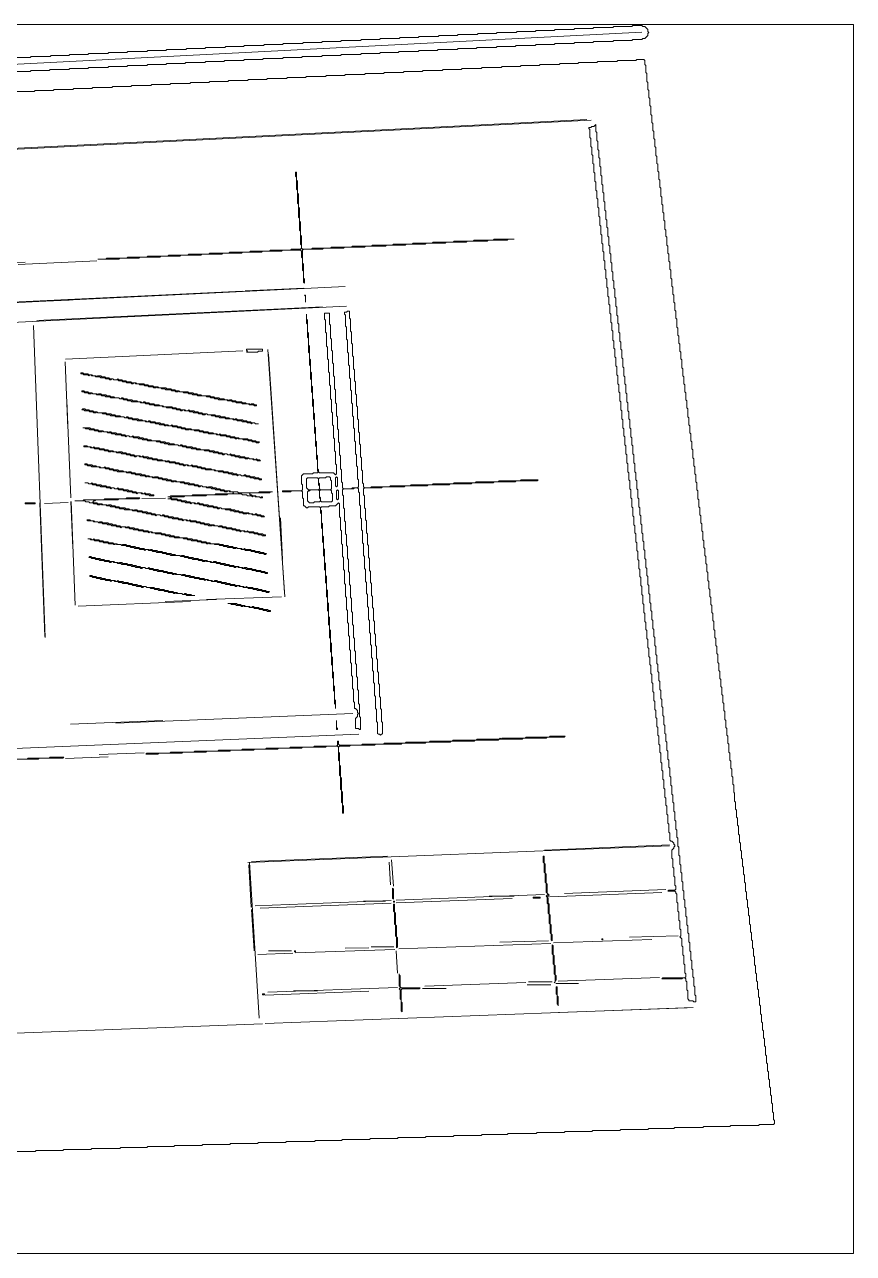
# Model space of a CAD drawing. Extents: x 9 to 1840, y 10 to 1241.
# Drawn here: x 1009 to 1840, y 10 to 1241 of the extents above; entities that cross this region are included whole.
import ezdxf

# ---------------------------------------------------------------- set-up
doc = ezdxf.new("R2010")
doc.units = 0
for name, color, linetype, lineweight in [('TRACE_CURVE', 6, 'Continuous', 0), ('TRACE_STRAIGHT', 5, 'Continuous', 0), ('TRACE_TEXT_SYMBOL', 6, 'Continuous', 0)]:
    doc.layers.add(name, color=color, linetype=linetype, lineweight=lineweight)

msp = doc.modelspace()

# ---------------------------------------------------------------- linework, layer by layer
at = {"layer": 'TRACE_CURVE', "color": 6}
for points in [[(9, 1241), (9, 10), (1840, 10), (1840, 1241)], [(1311, 787), (1312, 788), (1315, 788), (1316, 787), (1316, 785), (1317, 784), (1317, 776), (1316, 775), (1306, 775), (1305, 776), (1305, 781), (1304, 782), (1304, 786), (1305, 787)], [(1321, 787), (1322, 788), (1323, 787), (1323, 779), (1322, 778), (1321, 779)], [(1292, 786), (1293, 787), (1303, 787), (1304, 786), (1304, 780), (1305, 779), (1305, 776), (1304, 775), (1294, 775), (1292, 777)], [(1295, 774), (1296, 775), (1304, 775), (1305, 774), (1305, 767), (1306, 766), (1306, 764), (1305, 763), (1300, 763), (1299, 762), (1295, 762), (1293, 764), (1293, 773), (1294, 774)], [(1305, 774), (1306, 775), (1316, 775), (1317, 774), (1317, 772), (1318, 771), (1318, 764), (1317, 763), (1307, 763), (1306, 764), (1306, 767), (1305, 768)], [(1322, 774), (1323, 775), (1324, 774), (1324, 766), (1323, 765), (1322, 766)], [(1529, 408), (1529, 402), (1530, 401), (1530, 392), (1531, 391), (1531, 382), (1532, 381), (1532, 372), (1534, 370), (1532, 368), (1533, 367), (1533, 361), (1534, 360), (1534, 351), (1535, 350), (1535, 341), (1536, 340), (1536, 331), (1537, 330), (1537, 324), (1538, 323), (1538, 329), (1537, 330), (1537, 339), (1536, 340), (1536, 349), (1535, 350), (1535, 360), (1534, 361), (1534, 366), (1533, 367), (1535, 369), (1533, 371), (1533, 380), (1532, 381), (1532, 390), (1531, 391), (1531, 400), (1530, 401), (1530, 408)]]:
    msp.add_lwpolyline(points, close=True, dxfattribs=at)
for points in [[(997, 1208), (1015, 1208), (1016, 1209), (1035, 1209), (1036, 1210), (1054, 1210), (1055, 1211), (1073, 1211), (1074, 1212), (1093, 1212), (1094, 1213), (1112, 1213), (1113, 1214), (1132, 1214), (1133, 1215), (1151, 1215), (1152, 1216), (1171, 1216), (1172, 1217), (1190, 1217), (1191, 1218), (1210, 1218), (1211, 1219), (1229, 1219), (1230, 1220), (1249, 1220), (1250, 1221), (1268, 1221), (1269, 1222), (1288, 1222), (1289, 1223), (1307, 1223), (1308, 1224), (1326, 1224), (1327, 1225), (1346, 1225), (1347, 1226), (1365, 1226), (1366, 1227), (1385, 1227), (1386, 1228), (1404, 1228), (1405, 1229), (1424, 1229), (1425, 1230), (1443, 1230), (1444, 1231), (1463, 1231), (1464, 1232), (1482, 1232), (1483, 1233), (1502, 1233), (1503, 1234), (1521, 1234), (1522, 1235), (1540, 1235), (1541, 1236)], [(1618, 1239), (1619, 1240), (1628, 1240), (1629, 1239), (1631, 1239), (1634, 1236), (1634, 1234), (1635, 1233), (1634, 1232), (1634, 1230), (1631, 1227), (1629, 1227), (1628, 1226), (1619, 1226), (1618, 1225), (1600, 1225), (1599, 1224), (1580, 1224), (1579, 1223), (1561, 1223), (1560, 1222), (1541, 1222), (1540, 1221), (1522, 1221), (1521, 1220), (1502, 1220), (1501, 1219), (1483, 1219), (1482, 1218), (1463, 1218), (1462, 1217), (1444, 1217), (1443, 1216), (1424, 1216), (1423, 1215), (1405, 1215), (1404, 1214), (1385, 1214), (1384, 1213), (1366, 1213), (1365, 1212), (1347, 1212), (1346, 1211), (1327, 1211), (1326, 1210), (1308, 1210), (1307, 1209), (1288, 1209), (1287, 1208), (1269, 1208), (1268, 1207), (1249, 1207), (1248, 1206), (1230, 1206), (1229, 1205), (1210, 1205), (1209, 1204), (1191, 1204), (1190, 1203), (1171, 1203), (1170, 1202), (1152, 1202), (1151, 1201), (1133, 1201)], [(1541, 1236), (1560, 1236), (1561, 1237), (1579, 1237), (1580, 1238), (1599, 1238), (1600, 1239), (1618, 1239)], [(1133, 1201), (1132, 1200), (1113, 1200), (1112, 1199), (1094, 1199), (1093, 1198), (1074, 1198), (1073, 1197), (1055, 1197), (1054, 1196), (1035, 1196), (1034, 1195), (1016, 1195), (1015, 1194), (996, 1194)], [(1001, 1174), (1019, 1174), (1020, 1175), (1038, 1175), (1039, 1176), (1058, 1176), (1059, 1177), (1077, 1177), (1078, 1178), (1097, 1178), (1098, 1179), (1116, 1179), (1117, 1180), (1136, 1180), (1137, 1181), (1155, 1181), (1156, 1182), (1175, 1182), (1176, 1183), (1194, 1183), (1195, 1184), (1213, 1184), (1214, 1185), (1233, 1185), (1234, 1186), (1252, 1186), (1253, 1187), (1272, 1187), (1273, 1188), (1291, 1188), (1292, 1189), (1311, 1189), (1312, 1190), (1330, 1190), (1331, 1191), (1350, 1191), (1351, 1192), (1369, 1192), (1370, 1193), (1389, 1193), (1390, 1194), (1408, 1194), (1409, 1195), (1428, 1195), (1429, 1196), (1447, 1196), (1448, 1197), (1467, 1197), (1468, 1198), (1487, 1198), (1488, 1199), (1506, 1199), (1507, 1200), (1525, 1200), (1526, 1201), (1545, 1201), (1546, 1202), (1564, 1202), (1565, 1203)], [(1565, 1203), (1583, 1203), (1584, 1204), (1603, 1204), (1604, 1205), (1622, 1205)], [(1622, 1205), (1623, 1206), (1630, 1206), (1631, 1205), (1631, 1201), (1632, 1200), (1632, 1193), (1633, 1192), (1633, 1184), (1634, 1183), (1634, 1176), (1635, 1175), (1635, 1168), (1636, 1167), (1636, 1160), (1637, 1159), (1637, 1151), (1638, 1150), (1638, 1143), (1639, 1142), (1639, 1135), (1640, 1134), (1640, 1127), (1641, 1126), (1641, 1119), (1642, 1118), (1642, 1110), (1643, 1109), (1643, 1102), (1644, 1101), (1644, 1094), (1645, 1093), (1645, 1086), (1646, 1085), (1646, 1078), (1647, 1077), (1647, 1069), (1648, 1068), (1648, 1061), (1649, 1060), (1649, 1053), (1650, 1052), (1650, 1045), (1651, 1044), (1651, 1036), (1652, 1035), (1652, 1029), (1653, 1028), (1653, 1020), (1654, 1019), (1654, 1012), (1655, 1011), (1655, 1004), (1656, 1003), (1656, 996), (1657, 995), (1657, 987), (1658, 986), (1658, 979), (1659, 978), (1659, 971), (1660, 970), (1660, 963), (1661, 962)], [(1582, 1141), (1580, 1139), (1578, 1139), (1577, 1138), (1575, 1138), (1575, 1137), (1576, 1136), (1576, 1128), (1577, 1127), (1577, 1119), (1578, 1118), (1578, 1111), (1579, 1110), (1579, 1102), (1580, 1101), (1580, 1093), (1581, 1092), (1581, 1084), (1582, 1083), (1582, 1075), (1583, 1074), (1583, 1067), (1584, 1066), (1584, 1058), (1585, 1057), (1585, 1049), (1586, 1048), (1586, 1040), (1587, 1039), (1587, 1031), (1588, 1030), (1588, 1022), (1589, 1021), (1589, 1014), (1590, 1013), (1590, 1005), (1591, 1004), (1591, 996), (1592, 995), (1592, 987), (1593, 986), (1593, 978), (1594, 977), (1594, 969), (1595, 968), (1595, 961), (1596, 960), (1596, 952), (1597, 951), (1597, 943), (1598, 942), (1598, 935), (1599, 934), (1599, 925), (1600, 924), (1600, 917), (1601, 916), (1601, 908), (1602, 907), (1602, 899), (1603, 898), (1603, 890), (1604, 889), (1604, 881)], [(1608, 915), (1607, 916), (1607, 923), (1606, 924), (1606, 932), (1605, 933), (1605, 941), (1604, 942), (1604, 949), (1603, 950), (1603, 958), (1602, 959), (1602, 967), (1601, 968), (1601, 976), (1600, 977), (1600, 984), (1599, 985), (1599, 993), (1598, 994), (1598, 1002), (1597, 1003), (1597, 1011), (1596, 1012), (1596, 1019), (1595, 1020), (1595, 1028), (1594, 1029), (1594, 1037), (1593, 1038), (1593, 1045), (1592, 1046), (1592, 1054), (1591, 1055), (1591, 1063), (1590, 1064), (1590, 1072), (1589, 1073), (1589, 1080), (1588, 1081), (1588, 1089), (1587, 1090), (1587, 1098), (1586, 1099), (1586, 1107), (1585, 1108), (1585, 1115), (1584, 1116), (1584, 1124), (1583, 1125), (1583, 1133), (1582, 1134), (1582, 1141)], [(1281, 1093), (1281, 1089), (1282, 1088), (1282, 1076), (1283, 1075), (1283, 1062), (1284, 1061), (1284, 1048), (1285, 1047), (1285, 1035), (1286, 1034), (1286, 1021), (1287, 1020), (1287, 1017), (1286, 1016), (1277, 1016), (1276, 1015), (1256, 1015), (1255, 1014), (1236, 1014), (1235, 1013), (1215, 1013), (1214, 1012), (1195, 1012), (1194, 1011), (1174, 1011), (1173, 1010), (1154, 1010), (1153, 1009), (1133, 1009), (1132, 1008), (1113, 1008), (1112, 1007), (1092, 1007), (1091, 1006), (1083, 1006), (1104, 1006), (1105, 1007), (1124, 1007), (1125, 1008), (1145, 1008), (1146, 1009), (1165, 1009), (1166, 1010), (1186, 1010), (1187, 1011), (1207, 1011), (1208, 1012), (1227, 1012), (1228, 1013), (1247, 1013), (1248, 1014), (1267, 1014), (1268, 1015), (1286, 1015), (1287, 1014), (1287, 1008), (1288, 1007), (1288, 995), (1289, 994), (1289, 983), (1290, 982), (1290, 986), (1289, 987)], [(1289, 987), (1289, 1001), (1288, 1002), (1288, 1015), (1289, 1016), (1308, 1016), (1309, 1017), (1329, 1017), (1330, 1018), (1350, 1018), (1351, 1019), (1371, 1019), (1372, 1020), (1391, 1020), (1392, 1021), (1411, 1021), (1412, 1022), (1431, 1022), (1432, 1023), (1452, 1023), (1453, 1024), (1473, 1024), (1474, 1025), (1493, 1025), (1494, 1026), (1500, 1026), (1480, 1026), (1479, 1025), (1460, 1025), (1459, 1024), (1440, 1024), (1439, 1023), (1419, 1023), (1418, 1022), (1399, 1022), (1398, 1021), (1379, 1021), (1378, 1020), (1358, 1020), (1357, 1019), (1338, 1019), (1337, 1018), (1317, 1018), (1316, 1017), (1298, 1017), (1297, 1016), (1288, 1016), (1287, 1017), (1287, 1029), (1286, 1030), (1286, 1043), (1285, 1044), (1285, 1057), (1284, 1058), (1284, 1071), (1283, 1072), (1283, 1084), (1282, 1085), (1282, 1093), (1281, 1093)], [(1661, 962), (1661, 955), (1662, 954), (1662, 947), (1663, 946), (1663, 938), (1664, 937), (1664, 930), (1665, 929), (1665, 922), (1666, 921), (1666, 914), (1667, 913), (1667, 906), (1668, 905), (1668, 897), (1669, 896), (1669, 889), (1670, 888), (1670, 881), (1671, 880), (1671, 873), (1672, 872), (1672, 865), (1673, 864), (1673, 857), (1674, 856), (1674, 848), (1675, 847), (1675, 840), (1676, 839), (1676, 832), (1677, 831), (1677, 824), (1678, 823), (1678, 816), (1679, 815), (1679, 807), (1680, 806), (1680, 799), (1681, 798), (1681, 791), (1682, 790), (1682, 783), (1683, 782), (1683, 775), (1684, 774), (1684, 766), (1685, 765), (1685, 758), (1686, 757), (1686, 750), (1687, 749), (1687, 742), (1688, 741), (1688, 734), (1689, 733), (1689, 725), (1690, 724), (1690, 717), (1691, 716), (1691, 709), (1692, 708), (1692, 701)], [(1315, 952), (1310, 952), (1310, 946), (1311, 945), (1311, 933), (1312, 932), (1312, 919), (1313, 918), (1313, 906), (1314, 905), (1314, 893), (1315, 892), (1315, 880), (1316, 879), (1316, 866), (1317, 865), (1317, 853), (1318, 852), (1318, 840), (1319, 839), (1319, 827), (1320, 826), (1320, 814), (1321, 813), (1321, 801), (1322, 800), (1322, 791), (1321, 790), (1319, 792), (1305, 792), (1304, 793), (1304, 795), (1303, 796), (1303, 809), (1302, 810), (1302, 823), (1301, 824), (1301, 837), (1300, 838), (1300, 851), (1299, 852), (1299, 865), (1298, 866), (1298, 878), (1297, 879), (1297, 892), (1296, 893), (1296, 905), (1295, 906), (1295, 919), (1294, 920), (1294, 932), (1293, 933), (1293, 945), (1292, 946), (1292, 951), (1292, 942), (1293, 941), (1293, 928), (1294, 927), (1294, 913), (1295, 912), (1295, 900), (1296, 899)], [(1333, 954), (1332, 953), (1330, 953), (1330, 951), (1331, 950), (1331, 939), (1332, 938), (1332, 926), (1333, 925), (1333, 913), (1334, 912), (1334, 900), (1335, 899), (1335, 887), (1336, 886), (1336, 875), (1337, 874), (1337, 862), (1338, 861), (1338, 849), (1339, 848), (1339, 837), (1340, 836), (1340, 824), (1341, 823), (1341, 811), (1342, 810), (1342, 799), (1343, 798), (1343, 786), (1344, 785), (1344, 778), (1343, 777), (1338, 777), (1337, 776), (1329, 776), (1328, 777), (1328, 782), (1327, 783), (1327, 795), (1326, 796), (1326, 809), (1325, 810), (1325, 822), (1324, 823), (1324, 835), (1323, 836), (1323, 848), (1322, 849), (1322, 861), (1321, 862), (1321, 875), (1320, 876), (1320, 888), (1319, 889), (1319, 901), (1318, 902), (1318, 914), (1317, 915), (1317, 926), (1316, 927), (1316, 940), (1315, 941), (1315, 952)], [(1346, 808), (1346, 820), (1345, 821), (1345, 832), (1344, 833), (1344, 845), (1343, 846), (1343, 858), (1342, 859), (1342, 870), (1341, 871), (1341, 883), (1340, 884), (1340, 895), (1339, 896), (1339, 908), (1338, 909), (1338, 921), (1337, 922), (1337, 933), (1336, 934), (1336, 946), (1335, 947), (1335, 954), (1333, 954)], [(1639, 636), (1639, 644), (1638, 645), (1638, 653), (1637, 654), (1637, 661), (1636, 662), (1636, 670), (1635, 671), (1635, 679), (1634, 680), (1634, 688), (1633, 689), (1633, 696), (1632, 697), (1632, 705), (1631, 706), (1631, 714), (1630, 715), (1630, 723), (1629, 724), (1629, 731), (1628, 732), (1628, 740), (1627, 741), (1627, 749), (1626, 750), (1626, 757), (1625, 758), (1625, 766), (1624, 767), (1624, 775), (1623, 776), (1623, 784), (1622, 785), (1622, 792), (1621, 793), (1621, 801), (1620, 802), (1620, 810), (1619, 811), (1619, 819), (1618, 820), (1618, 827), (1617, 828), (1617, 836), (1616, 837), (1616, 845), (1615, 846), (1615, 853), (1614, 854), (1614, 862), (1613, 863), (1613, 871), (1612, 872), (1612, 880), (1611, 881), (1611, 888), (1610, 889), (1610, 897), (1609, 898), (1609, 906), (1608, 907), (1608, 915)], [(1296, 899), (1296, 886), (1297, 885), (1297, 873), (1298, 872), (1298, 859), (1299, 858), (1299, 846), (1300, 845), (1300, 832), (1301, 831), (1301, 819), (1302, 818), (1302, 806), (1303, 805), (1303, 794), (1304, 793), (1303, 792), (1299, 792), (1298, 791), (1289, 791), (1287, 789), (1287, 781), (1288, 780), (1288, 775), (1287, 774), (1268, 774), (1268, 773), (1276, 773), (1277, 774), (1287, 774), (1288, 773), (1288, 767), (1289, 766), (1289, 759), (1290, 759), (1292, 757), (1293, 757), (1294, 758), (1305, 758), (1306, 757), (1306, 752), (1307, 751), (1307, 737), (1308, 736), (1308, 723), (1309, 722), (1309, 709), (1310, 708), (1310, 695), (1311, 694), (1311, 682), (1312, 681), (1312, 668), (1313, 667), (1313, 654), (1314, 653), (1314, 640), (1315, 639), (1315, 627), (1316, 626), (1316, 613), (1317, 612), (1317, 600)], [(1604, 881), (1605, 880), (1605, 873), (1606, 872), (1606, 864), (1607, 863), (1607, 855), (1608, 854), (1608, 846), (1609, 845), (1609, 837), (1610, 836), (1610, 829), (1611, 828), (1611, 820), (1612, 819), (1612, 811), (1613, 810), (1613, 802), (1614, 801), (1614, 793), (1615, 792), (1615, 785), (1616, 784), (1616, 776), (1617, 775), (1617, 767), (1618, 766), (1618, 758), (1619, 757), (1619, 749), (1620, 748), (1620, 740), (1621, 739), (1621, 732), (1622, 731), (1622, 723), (1623, 722), (1623, 714), (1624, 713), (1624, 705), (1625, 704), (1625, 696), (1626, 695), (1626, 688), (1627, 687), (1627, 679), (1628, 678), (1628, 670), (1629, 669), (1629, 661), (1630, 660), (1630, 652), (1631, 651), (1631, 643), (1632, 642), (1632, 635), (1633, 634), (1633, 626), (1634, 625), (1634, 617), (1635, 616), (1635, 608), (1636, 607)], [(1360, 643), (1359, 644), (1359, 656), (1358, 657), (1358, 668), (1357, 669), (1357, 681), (1356, 682), (1356, 693), (1355, 694), (1355, 706), (1354, 707), (1354, 719), (1353, 720), (1353, 731), (1352, 732), (1352, 744), (1351, 745), (1351, 756), (1350, 757), (1350, 769), (1349, 770), (1349, 776), (1350, 777), (1367, 777), (1368, 778), (1390, 778), (1391, 779), (1413, 779), (1414, 780), (1435, 780), (1436, 781), (1457, 781), (1458, 782), (1479, 782), (1480, 783), (1501, 783), (1502, 784), (1523, 784), (1524, 785), (1507, 785), (1506, 784), (1485, 784), (1484, 783), (1462, 783), (1461, 782), (1440, 782), (1439, 781), (1419, 781), (1418, 780), (1397, 780), (1396, 779), (1376, 779), (1375, 778), (1357, 778), (1356, 777), (1350, 777), (1349, 778), (1349, 781), (1348, 782), (1348, 794), (1347, 795), (1347, 807), (1346, 808)], [(1334, 641), (1334, 629), (1335, 628), (1335, 615), (1336, 614), (1336, 602), (1337, 601), (1337, 589), (1338, 588), (1338, 576), (1339, 575), (1339, 563), (1340, 562), (1340, 556), (1341, 556), (1343, 554), (1343, 552), (1344, 551), (1343, 550), (1343, 548), (1341, 546), (1341, 536), (1344, 536), (1345, 535), (1346, 535), (1346, 547), (1345, 548), (1345, 560), (1344, 561), (1344, 574), (1343, 575), (1343, 587), (1342, 588), (1342, 600), (1341, 601), (1341, 613), (1340, 614), (1340, 626), (1339, 627), (1339, 639), (1338, 640), (1338, 652), (1337, 653), (1337, 666), (1336, 667), (1336, 679), (1335, 680), (1335, 692), (1334, 693), (1334, 705), (1333, 706), (1333, 718), (1332, 719), (1332, 730), (1331, 731), (1331, 743), (1330, 744), (1330, 756), (1329, 757), (1329, 769), (1328, 770), (1328, 775), (1329, 776), (1339, 776)], [(1339, 776), (1340, 777), (1343, 777), (1344, 776), (1344, 773), (1345, 772), (1345, 760), (1346, 759), (1346, 747), (1347, 746), (1347, 735), (1348, 734), (1348, 722), (1349, 721), (1349, 709), (1350, 708), (1350, 696), (1351, 695), (1351, 683), (1352, 682), (1352, 671), (1353, 670), (1353, 658), (1354, 657), (1354, 645), (1355, 644), (1355, 632), (1356, 631), (1356, 620), (1357, 619), (1357, 607), (1358, 606), (1358, 594), (1359, 593), (1359, 582), (1360, 581), (1360, 569), (1361, 568), (1361, 556), (1362, 555), (1362, 543), (1363, 542), (1363, 531), (1364, 530), (1365, 530), (1366, 529), (1368, 531), (1368, 542), (1367, 543), (1367, 555), (1366, 556), (1366, 567), (1365, 568), (1365, 580), (1364, 581), (1364, 592), (1363, 593), (1363, 605), (1362, 606), (1362, 618), (1361, 619), (1361, 630), (1360, 631), (1360, 643)], [(1317, 600), (1318, 599), (1318, 587), (1319, 586), (1319, 574), (1320, 573), (1320, 561), (1321, 560), (1321, 556), (1321, 564), (1320, 565), (1320, 578), (1319, 579), (1319, 592), (1318, 593), (1318, 607), (1317, 608), (1317, 621), (1316, 622), (1316, 634), (1315, 635), (1315, 647), (1314, 648), (1314, 661), (1313, 662), (1313, 674), (1312, 675), (1312, 688), (1311, 689), (1311, 701), (1310, 702), (1310, 715), (1309, 716), (1309, 728), (1308, 729), (1308, 741), (1307, 742), (1307, 754), (1306, 755), (1306, 757), (1307, 758), (1314, 758), (1315, 759), (1321, 759), (1324, 762), (1325, 761), (1325, 748), (1326, 747), (1326, 735), (1327, 734), (1327, 721), (1328, 720), (1328, 708), (1329, 707), (1329, 695), (1330, 694), (1330, 681), (1331, 680), (1331, 668), (1332, 667), (1332, 655), (1333, 654), (1333, 642), (1334, 641)], [(1692, 701), (1693, 700), (1693, 693), (1694, 692), (1694, 684), (1695, 683), (1695, 676), (1696, 675), (1696, 668), (1697, 667), (1697, 660), (1698, 659), (1698, 652), (1699, 651), (1699, 644), (1700, 643), (1700, 635), (1701, 634), (1701, 627), (1702, 626), (1702, 619), (1703, 618), (1703, 611), (1704, 610), (1704, 602), (1705, 601), (1705, 594), (1706, 593), (1706, 586), (1707, 585), (1707, 578), (1708, 577), (1708, 570), (1709, 569), (1709, 562), (1710, 561), (1710, 554), (1711, 553), (1711, 545), (1712, 544), (1712, 537), (1713, 536), (1713, 529), (1714, 528), (1714, 521), (1715, 520), (1715, 512), (1716, 511), (1716, 504), (1717, 503), (1717, 496), (1718, 495), (1718, 488), (1719, 487), (1719, 480), (1720, 479), (1720, 472), (1721, 471), (1721, 463), (1722, 462), (1722, 455), (1723, 454), (1723, 447), (1724, 446)], [(1671, 364), (1670, 365), (1670, 373), (1669, 374), (1669, 382), (1668, 383), (1668, 391), (1667, 392), (1667, 399), (1666, 400), (1666, 408), (1665, 409), (1665, 417), (1664, 418), (1664, 426), (1663, 427), (1663, 434), (1662, 435), (1662, 443), (1661, 444), (1661, 452), (1660, 453), (1660, 461), (1659, 462), (1659, 469), (1658, 470), (1658, 478), (1657, 479), (1657, 487), (1656, 488), (1656, 496), (1655, 497), (1655, 504), (1654, 505), (1654, 513), (1653, 514), (1653, 522), (1652, 523), (1652, 530), (1651, 531), (1651, 539), (1650, 540), (1650, 548), (1649, 549), (1649, 557), (1648, 558), (1648, 565), (1647, 566), (1647, 574), (1646, 575), (1646, 583), (1645, 584), (1645, 592), (1644, 593), (1644, 600), (1643, 601), (1643, 609), (1642, 610), (1642, 618), (1641, 619), (1641, 627), (1640, 628), (1640, 635), (1639, 636)], [(1636, 607), (1636, 600), (1637, 599), (1637, 591), (1638, 590), (1638, 582), (1639, 581), (1639, 573), (1640, 572), (1640, 564), (1641, 563), (1641, 555), (1642, 554), (1642, 547), (1643, 546), (1643, 538), (1644, 537), (1644, 529), (1645, 528), (1645, 520), (1646, 519), (1646, 512), (1647, 511), (1647, 502), (1648, 501), (1648, 494), (1649, 493), (1649, 485), (1650, 484), (1650, 476), (1651, 475), (1651, 467), (1652, 466), (1652, 459), (1653, 458), (1653, 450), (1654, 449), (1654, 441), (1655, 440), (1655, 432), (1656, 431), (1656, 424), (1657, 423), (1658, 423), (1660, 421), (1660, 420), (1661, 419), (1661, 418), (1660, 417), (1660, 416), (1658, 414), (1658, 406), (1659, 405), (1659, 397), (1660, 396), (1660, 388), (1661, 387), (1661, 379), (1662, 378), (1662, 375), (1661, 374), (1655, 374), (1654, 373), (1661, 373)], [(1536, 528), (1535, 527), (1512, 527), (1511, 526), (1488, 526), (1487, 525), (1486, 526), (1485, 525), (1463, 525), (1462, 524), (1439, 524), (1438, 523), (1416, 523), (1415, 522), (1392, 522), (1391, 521), (1370, 521), (1369, 520), (1348, 520), (1347, 519), (1325, 519), (1324, 520), (1324, 523), (1323, 523), (1323, 519), (1322, 518), (1300, 518), (1299, 517), (1276, 517), (1275, 516), (1252, 516), (1251, 515), (1228, 515), (1227, 514), (1204, 514), (1203, 513), (1180, 513), (1179, 512), (1156, 512), (1155, 511), (1132, 511), (1131, 510), (1143, 510), (1144, 511), (1167, 511), (1168, 512), (1191, 512), (1192, 513), (1215, 513), (1216, 514), (1239, 514), (1240, 515), (1263, 515), (1264, 516), (1287, 516), (1288, 517), (1311, 517), (1312, 518), (1323, 518), (1324, 517), (1324, 504), (1325, 503), (1325, 489), (1326, 488)], [(1326, 488), (1326, 475), (1327, 474), (1327, 462), (1328, 461), (1328, 451), (1329, 451), (1329, 458), (1328, 459), (1328, 472), (1327, 473), (1327, 486), (1326, 487), (1326, 498), (1325, 499), (1325, 511), (1324, 512), (1324, 517), (1325, 518), (1335, 518), (1336, 519), (1360, 519), (1361, 520), (1387, 520), (1388, 521), (1411, 521), (1412, 522), (1436, 522), (1437, 523), (1460, 523), (1461, 524), (1484, 524), (1485, 525), (1508, 525), (1509, 526), (1532, 526), (1533, 527), (1550, 527), (1551, 528), (1536, 528)], [(1000, 505), (1023, 505), (1024, 506), (1048, 506), (1049, 507), (1035, 507), (1034, 506), (1013, 506), (1012, 505), (1000, 505)], [(1724, 446), (1724, 439), (1725, 438), (1725, 430), (1726, 429), (1726, 422), (1727, 421), (1727, 414), (1728, 413), (1728, 406), (1729, 405), (1729, 398), (1730, 397), (1730, 390), (1731, 389), (1731, 382), (1732, 381), (1732, 373), (1733, 372), (1733, 365), (1734, 364), (1734, 357), (1735, 356), (1735, 349), (1736, 348), (1736, 340), (1737, 339), (1737, 332), (1738, 331), (1738, 324), (1739, 323), (1739, 316), (1740, 315), (1740, 308), (1741, 307), (1741, 299), (1742, 298), (1742, 291), (1743, 290), (1743, 283), (1744, 282), (1744, 275), (1745, 274), (1745, 267), (1746, 266), (1746, 259), (1747, 258), (1747, 250), (1748, 249), (1748, 242), (1749, 241), (1749, 234), (1750, 233), (1750, 226), (1751, 225), (1751, 218), (1752, 217), (1752, 209), (1753, 208), (1753, 201), (1754, 200), (1754, 193), (1755, 192), (1755, 185)], [(1661, 373), (1662, 372), (1662, 371), (1663, 370), (1663, 362), (1664, 361), (1664, 353), (1665, 352), (1665, 344), (1666, 343), (1666, 335), (1667, 334), (1667, 328), (1666, 327), (1668, 325), (1668, 318), (1669, 317), (1669, 309), (1670, 308), (1670, 300), (1671, 299), (1671, 291), (1672, 290), (1672, 287), (1671, 286), (1649, 286), (1648, 285), (1668, 285), (1669, 286), (1671, 286), (1672, 285), (1672, 283), (1673, 282), (1673, 274), (1674, 273), (1674, 265), (1675, 264), (1675, 263), (1679, 263), (1680, 262), (1682, 262), (1682, 268), (1681, 269), (1681, 277), (1680, 278), (1680, 286), (1679, 287), (1679, 294), (1678, 295), (1678, 303), (1677, 304), (1677, 312), (1676, 313), (1676, 321), (1675, 322), (1675, 330), (1674, 331), (1674, 338), (1673, 339), (1673, 347), (1672, 348), (1672, 356), (1671, 357), (1671, 364)], [(1755, 185), (1756, 184), (1756, 177), (1757, 176), (1757, 169), (1758, 168), (1758, 161), (1759, 160), (1759, 152), (1760, 151), (1760, 144), (1761, 143), (1761, 140), (1760, 139), (1746, 139), (1745, 138), (1717, 138), (1716, 137), (1690, 137), (1689, 136), (1661, 136), (1660, 135), (1635, 135), (1634, 134), (1607, 134), (1606, 133), (1579, 133), (1578, 132), (1551, 132), (1550, 131), (1523, 131), (1522, 130), (1494, 130), (1493, 129), (1468, 129), (1467, 128), (1440, 128), (1439, 127), (1412, 127), (1411, 126), (1384, 126), (1383, 125), (1356, 125), (1355, 124), (1328, 124), (1327, 123), (1301, 123), (1300, 122), (1272, 122), (1271, 121), (1244, 121), (1243, 120), (1216, 120), (1215, 119), (1188, 119), (1187, 118), (1160, 118), (1159, 117), (1133, 117), (1132, 116), (1106, 116), (1105, 115), (1077, 115), (1076, 114)], [(1076, 114), (1049, 114), (1048, 113), (1021, 113), (1020, 112), (992, 112)]]:
    msp.add_lwpolyline(points, dxfattribs=at)
at = {"layer": 'TRACE_STRAIGHT', "color": 5}
for p, q in [((169.2, 1158.5), (1628, 1233.4)), ((223.2, 1076.9), (1577.1, 1145.4)), ((229.1, 1078.1), (1573, 1146)), ((974, 1002), (1010, 1003)), ((1003.1, 1000.8), (1081.9, 1004.4)), ((372, 932.1), (1330.8, 978.5)), ((968.1, 961.5), (1228, 974)), ((1230.5, 974.4), (1289.3, 977)), ((891.1, 958), (1054.1, 965)), ((649.4, 926), (1332.1, 958.8)), ((1021.8, 944.4), (1308.1, 958.1)), ((1018.6, 939.5), (1030.2, 627)), ((1050.6, 905.7), (1228.3, 914.1)), ((1253.4, 915.6), (1270.3, 667.8)), ((1050.2, 903.1), (1052.8, 836.8)), ((1253.9, 910.8), (1270.1, 671.9)), ((1052, 864.5), (1055.8, 766.9)), ((1126.9, 766.2), (1150.6, 766.5)), ((1024.9, 761.8), (1029.9, 628)), ((1029.4, 761.4), (1053.2, 762.3)), ((1056, 763.1), (1057.7, 716.8)), ((1056.1, 763.1), (1060.3, 659.5)), ((1266, 747), (1268, 705)), ((1150.5, 663.2), (1201.8, 665.2)), ((1191.9, 665), (1266.9, 667.9)), ((1063.2, 658.4), (1175.7, 663)), ((1055.4, 540.3), (1148, 544)), ((1100.8, 541.3), (1338.3, 551)), ((999.3, 515.8), (1344.3, 530.3)), ((1050.6, 505.9), (1093.2, 507.4)), ((1084.4, 509.7), (1129.4, 511.4)), ((1530.6, 414.1), (1655.6, 419.2)), ((1233.3, 401.5), (1655.7, 418.4)), ((1236.9, 402.5), (1373.1, 407.8)), ((1234.2, 399.3), (1236.6, 356.8)), ((1234.8, 402.1), (1244.5, 245.7)), ((1374.9, 401.9), (1376.3, 379.1)), ((1377.3, 404.4), (1379, 378)), ((1381.8, 363.8), (1530.6, 369.7)), ((1535.6, 367.2), (1648.1, 371.7)), ((1550.6, 370.7), (1651.9, 374.4)), ((1240.6, 358.3), (1376.9, 363.7)), ((1245.6, 355.9), (1376.9, 360.8)), ((1349, 363), (1371, 363)), ((1381.9, 361.3), (1498.1, 365.6)), ((1475, 368), (1500, 368)), ((1236.9, 354.4), (1239.5, 313)), ((1384.4, 315), (1536.9, 320.6)), ((1485.6, 321.9), (1534.4, 323.2)), ((1539.4, 321.1), (1638.1, 324.4)), ((1615.6, 326.9), (1664.4, 328.2)), ((1243.1, 309.3), (1278.2, 310.7)), ((1254, 313), (1277, 313)), ((1280.6, 311.1), (1380.6, 314.5)), ((1330.6, 315.9), (1354.4, 316)), ((1356.9, 317.1), (1379.4, 317.2)), ((1381.8, 313.1), (1383, 290.6)), ((1544.3, 282.7), (1645.6, 286.4)), ((1250.6, 268.8), (1354.4, 272.8)), ((1253.1, 271.7), (1383.1, 276.3)), ((1279, 273), (1303, 273)), ((1408.1, 275.3), (1431.9, 275.3)), ((1410.6, 277.6), (1511.9, 281.3)), ((1513.1, 279.1), (1536.9, 279.1)), ((1514.4, 282.1), (1538.1, 282.1)), ((1541.9, 280.3), (1564.4, 280.3)), ((1250.5, 240.2), (1679.3, 256.3)), ((1544.5, 251.3), (1673.3, 255.9)), ((825.4, 224.2), (1248, 240))]:
    msp.add_line(p, q, dxfattribs=at)
at = {"layer": 'TRACE_TEXT_SYMBOL', "color": 6}
for points in [[(1290, 970), (1291, 969), (1291, 963), (1291, 970)], [(1232, 916), (1232, 915), (1233, 914), (1232, 913), (1243, 913), (1244, 914), (1248, 914), (1248, 916)], [(1010, 762), (1020, 762), (1020, 761), (1010, 761)], [(1213, 661), (1216, 661), (1217, 660), (1221, 660), (1222, 659), (1226, 659), (1227, 658), (1228, 658), (1229, 659), (1230, 658), (1234, 658), (1235, 657), (1239, 657), (1240, 656), (1244, 656), (1245, 655), (1248, 655), (1249, 654), (1252, 654), (1253, 653), (1256, 653), (1256, 654), (1254, 654), (1253, 655), (1249, 655), (1248, 656), (1245, 656), (1244, 657), (1240, 657), (1239, 658), (1238, 658), (1237, 657), (1236, 657), (1235, 658), (1231, 658), (1230, 659), (1227, 659), (1226, 660), (1223, 660), (1222, 661)], [(1322, 544), (1322, 535), (1323, 535), (1323, 536), (1322, 537)], [(1378, 376), (1378, 366), (1379, 365), (1379, 375)], [(1379, 363), (1379, 362), (1380, 362), (1380, 363)], [(1379, 360), (1379, 353), (1380, 352), (1380, 340), (1381, 339), (1381, 328), (1382, 327), (1382, 316), (1383, 317), (1383, 326), (1382, 327), (1382, 338), (1381, 339), (1381, 351), (1380, 352), (1380, 360)], [(1519, 367), (1526, 367), (1526, 366), (1519, 366)], [(1588, 325), (1589, 325), (1589, 324), (1588, 324)], [(1280, 313), (1281, 313), (1281, 312), (1280, 312)], [(1538, 319), (1538, 310), (1539, 309), (1539, 300), (1540, 299), (1540, 290), (1541, 289), (1541, 282), (1540, 281), (1541, 282), (1541, 283), (1542, 284), (1542, 288), (1541, 289), (1541, 298), (1540, 299), (1540, 308), (1539, 309), (1539, 318)], [(1385, 290), (1385, 278), (1386, 277), (1386, 276), (1385, 275), (1386, 274), (1386, 265), (1387, 264), (1387, 253), (1388, 252), (1388, 261), (1387, 262), (1387, 274), (1388, 275), (1405, 275), (1406, 276), (1387, 276), (1386, 277), (1386, 288), (1385, 289)], [(1542, 277), (1542, 270), (1543, 269), (1543, 260), (1544, 259), (1544, 258), (1544, 267), (1543, 268), (1543, 277)], [(1248, 270), (1250, 270), (1250, 269), (1248, 269)]]:
    msp.add_lwpolyline(points, close=True, dxfattribs=at)
for points in [[(1066, 892), (1066, 891), (1068, 891), (1069, 890), (1073, 890), (1074, 889), (1075, 890), (1076, 890), (1077, 889), (1080, 889), (1081, 888), (1085, 888), (1086, 887), (1090, 887), (1091, 886), (1094, 886), (1095, 885), (1096, 885), (1097, 886), (1098, 886), (1099, 885), (1103, 885), (1104, 884), (1107, 884), (1108, 883), (1111, 883), (1112, 882), (1116, 882), (1117, 881), (1118, 881), (1119, 882), (1120, 882), (1121, 881), (1124, 881), (1125, 880), (1129, 880), (1130, 879), (1133, 879), (1134, 878), (1138, 878), (1139, 877), (1141, 877), (1142, 878), (1143, 877), (1146, 877), (1147, 876), (1150, 876), (1151, 875), (1156, 875), (1157, 874), (1160, 874), (1161, 873), (1163, 873), (1164, 874), (1165, 873), (1168, 873), (1169, 872), (1173, 872), (1174, 871), (1177, 871), (1178, 870), (1182, 870), (1183, 869), (1191, 869)], [(1143, 878), (1139, 878), (1138, 879), (1134, 879), (1133, 880), (1130, 880), (1129, 881), (1122, 881), (1121, 882), (1117, 882), (1116, 883), (1112, 883), (1111, 884), (1108, 884), (1107, 885), (1104, 885), (1103, 886), (1102, 885), (1099, 885), (1098, 886), (1095, 886), (1094, 887), (1091, 887), (1090, 888), (1087, 888), (1086, 889), (1083, 889), (1082, 888), (1081, 889), (1078, 889), (1077, 890), (1074, 890), (1073, 891), (1069, 891), (1068, 892), (1066, 892)], [(1191, 869), (1192, 868), (1195, 868), (1196, 867), (1199, 867), (1200, 866), (1203, 866), (1204, 865), (1212, 865), (1213, 864), (1217, 864), (1218, 863), (1221, 863), (1222, 862), (1227, 862), (1228, 861), (1234, 861), (1235, 860), (1239, 860), (1240, 859), (1242, 859), (1242, 860), (1240, 860), (1239, 861), (1237, 861), (1236, 860), (1235, 861), (1232, 861), (1231, 862), (1228, 862), (1227, 863), (1222, 863), (1221, 864), (1218, 864), (1217, 865), (1215, 865), (1214, 864), (1213, 865), (1210, 865), (1209, 866), (1205, 866), (1204, 867), (1200, 867), (1199, 868), (1196, 868), (1195, 869), (1187, 869), (1186, 870), (1183, 870), (1182, 871), (1179, 871), (1178, 872), (1174, 872), (1173, 873), (1165, 873), (1164, 874), (1161, 874), (1160, 875), (1157, 875), (1156, 876), (1152, 876), (1151, 877), (1144, 877), (1143, 878)], [(1067, 874), (1067, 873), (1069, 873), (1070, 872), (1073, 872), (1074, 871), (1076, 871), (1077, 872), (1078, 871), (1081, 871), (1082, 870), (1086, 870), (1087, 869), (1090, 869), (1091, 868), (1095, 868), (1096, 867), (1104, 867), (1105, 866), (1108, 866), (1109, 865), (1112, 865), (1113, 864), (1116, 864), (1117, 863), (1125, 863), (1126, 862), (1130, 862), (1131, 861), (1134, 861), (1135, 860), (1139, 860), (1140, 859), (1147, 859), (1148, 858), (1151, 858), (1152, 857), (1157, 857), (1158, 856), (1161, 856), (1162, 855), (1165, 855), (1166, 854), (1167, 854), (1168, 855), (1169, 855), (1170, 854), (1174, 854), (1175, 853), (1178, 853), (1179, 852), (1183, 852), (1184, 851), (1187, 851), (1188, 850), (1190, 850), (1191, 851), (1192, 851), (1193, 850), (1196, 850), (1197, 849), (1200, 849), (1201, 848), (1204, 848)], [(1139, 861), (1135, 861), (1134, 862), (1131, 862), (1130, 863), (1129, 863), (1128, 862), (1127, 862), (1126, 863), (1123, 863), (1122, 864), (1118, 864), (1117, 865), (1113, 865), (1112, 866), (1109, 866), (1108, 867), (1107, 867), (1106, 866), (1105, 866), (1104, 867), (1100, 867), (1099, 868), (1096, 868), (1095, 869), (1092, 869), (1091, 870), (1087, 870), (1086, 871), (1084, 871), (1083, 870), (1082, 871), (1078, 871), (1077, 872), (1074, 872), (1073, 873), (1070, 873), (1069, 874), (1067, 874)], [(1068, 856), (1067, 855), (1069, 855), (1070, 854), (1074, 854), (1075, 853), (1078, 853), (1079, 852), (1081, 852), (1082, 853), (1083, 852), (1087, 852), (1088, 851), (1091, 851), (1092, 850), (1095, 850), (1096, 849), (1100, 849), (1101, 848), (1109, 848), (1110, 847), (1113, 847), (1114, 846), (1117, 846), (1118, 845), (1122, 845), (1123, 844), (1130, 844), (1131, 843), (1135, 843), (1136, 842), (1140, 842), (1141, 841), (1144, 841), (1145, 840), (1149, 840), (1150, 839), (1151, 839), (1152, 840), (1153, 839), (1157, 839), (1158, 838), (1162, 838), (1163, 837), (1166, 837), (1167, 836), (1170, 836), (1171, 835), (1174, 835), (1175, 836), (1176, 835), (1179, 835), (1180, 834), (1184, 834), (1185, 833), (1188, 833), (1189, 832), (1193, 832), (1194, 831), (1201, 831), (1202, 830), (1205, 830), (1206, 829), (1211, 829)], [(1141, 842), (1140, 843), (1136, 843), (1135, 844), (1134, 844), (1133, 843), (1132, 843), (1131, 844), (1128, 844), (1127, 845), (1124, 845), (1123, 846), (1118, 846), (1117, 847), (1114, 847), (1113, 848), (1112, 848), (1111, 847), (1110, 847), (1109, 848), (1106, 848), (1105, 849), (1101, 849), (1100, 850), (1097, 850), (1096, 851), (1092, 851), (1091, 852), (1083, 852), (1082, 853), (1079, 853), (1078, 854), (1075, 854), (1074, 855), (1071, 855), (1070, 856), (1068, 856)], [(1204, 848), (1205, 847), (1210, 847), (1211, 846), (1218, 846), (1219, 845), (1222, 845), (1223, 844), (1227, 844), (1228, 843), (1232, 843), (1233, 842), (1236, 842), (1237, 841), (1238, 842), (1240, 842), (1241, 841), (1244, 841), (1241, 841), (1240, 842), (1237, 842), (1236, 843), (1233, 843), (1232, 844), (1229, 844), (1228, 845), (1223, 845), (1222, 846), (1221, 846), (1220, 845), (1219, 846), (1215, 846), (1214, 847), (1211, 847), (1210, 848), (1206, 848), (1205, 849), (1201, 849), (1200, 850), (1193, 850), (1192, 851), (1188, 851), (1187, 852), (1184, 852), (1183, 853), (1180, 853), (1179, 854), (1175, 854), (1174, 855), (1173, 854), (1171, 854), (1170, 855), (1166, 855), (1165, 856), (1162, 856), (1161, 857), (1158, 857), (1157, 858), (1149, 858), (1148, 859), (1145, 859), (1144, 860), (1140, 860), (1139, 861)], [(1211, 829), (1212, 828), (1215, 828), (1216, 827), (1220, 827), (1221, 826), (1222, 826), (1223, 827), (1224, 826), (1228, 826), (1229, 825), (1233, 825), (1234, 824), (1237, 824), (1238, 823), (1241, 823), (1242, 822), (1244, 822), (1245, 823), (1242, 823), (1241, 824), (1238, 824), (1237, 825), (1234, 825), (1233, 826), (1225, 826), (1224, 827), (1221, 827), (1220, 828), (1216, 828), (1215, 829), (1212, 829), (1211, 830), (1206, 830), (1205, 831), (1204, 830), (1203, 830), (1202, 831), (1199, 831), (1198, 832), (1194, 832), (1193, 833), (1189, 833), (1188, 834), (1185, 834), (1184, 835), (1177, 835), (1176, 836), (1171, 836), (1170, 837), (1167, 837), (1166, 838), (1163, 838), (1162, 839), (1158, 839), (1157, 840), (1156, 839), (1154, 839), (1153, 840), (1150, 840), (1149, 841), (1146, 841), (1145, 842), (1141, 842)], [(1068, 837), (1070, 837), (1071, 836), (1074, 836), (1075, 835), (1079, 835), (1080, 834), (1083, 834), (1084, 833), (1087, 833), (1088, 834), (1089, 833), (1092, 833), (1093, 832), (1096, 832), (1097, 831), (1100, 831), (1101, 830), (1106, 830), (1107, 829), (1110, 829), (1111, 828), (1112, 829), (1114, 829), (1115, 828), (1118, 828), (1119, 827), (1123, 827), (1124, 826), (1127, 826), (1128, 825), (1132, 825), (1133, 824), (1141, 824), (1142, 823), (1145, 823), (1146, 822), (1149, 822), (1150, 821), (1153, 821), (1154, 820), (1163, 820), (1164, 819), (1167, 819), (1168, 818), (1171, 818), (1172, 817), (1176, 817), (1177, 816), (1181, 816), (1182, 815), (1189, 815), (1190, 814), (1194, 814), (1195, 813), (1198, 813), (1199, 812), (1203, 812), (1204, 811), (1207, 811), (1208, 810), (1209, 810), (1210, 811), (1212, 811)], [(1151, 822), (1150, 823), (1146, 823), (1145, 824), (1137, 824), (1136, 825), (1133, 825), (1132, 826), (1129, 826), (1128, 827), (1125, 827), (1124, 828), (1119, 828), (1118, 829), (1117, 828), (1115, 828), (1114, 829), (1111, 829), (1110, 830), (1107, 830), (1106, 831), (1102, 831), (1101, 832), (1097, 832), (1096, 833), (1095, 833), (1094, 832), (1093, 833), (1089, 833), (1088, 834), (1084, 834), (1083, 835), (1080, 835), (1079, 836), (1076, 836), (1075, 837), (1068, 837)], [(1069, 819), (1069, 818), (1075, 818), (1076, 817), (1079, 817), (1080, 816), (1084, 816), (1085, 815), (1089, 815), (1090, 814), (1093, 814), (1094, 813), (1096, 813), (1097, 814), (1098, 813), (1101, 813), (1102, 812), (1106, 812), (1107, 811), (1111, 811), (1112, 810), (1115, 810), (1116, 809), (1119, 809), (1120, 808), (1121, 808), (1122, 809), (1124, 809), (1125, 808), (1128, 808), (1129, 807), (1132, 807), (1133, 806), (1137, 806), (1138, 805), (1142, 805), (1143, 804), (1150, 804), (1151, 803), (1154, 803), (1155, 802), (1160, 802), (1161, 801), (1164, 801), (1165, 800), (1168, 800), (1169, 799), (1170, 799), (1171, 800), (1172, 800), (1173, 799), (1177, 799), (1178, 798), (1182, 798), (1183, 797), (1186, 797), (1187, 796), (1190, 796), (1191, 795), (1199, 795), (1200, 794), (1203, 794), (1204, 793), (1208, 793)], [(1154, 804), (1153, 804), (1152, 803), (1151, 804), (1148, 804), (1147, 805), (1143, 805), (1142, 806), (1138, 806), (1137, 807), (1134, 807), (1133, 808), (1129, 808), (1128, 809), (1127, 808), (1126, 808), (1125, 809), (1120, 809), (1119, 810), (1116, 810), (1115, 811), (1112, 811), (1111, 812), (1108, 812), (1107, 813), (1104, 813), (1103, 812), (1102, 813), (1099, 813), (1098, 814), (1094, 814), (1093, 815), (1090, 815), (1089, 816), (1085, 816), (1084, 817), (1080, 817), (1079, 818), (1078, 817), (1077, 817), (1076, 818), (1073, 818), (1072, 819), (1069, 819)], [(1212, 811), (1213, 810), (1216, 810), (1217, 809), (1220, 809), (1221, 808), (1224, 808), (1225, 807), (1230, 807), (1231, 806), (1233, 806), (1234, 807), (1235, 806), (1238, 806), (1239, 805), (1242, 805), (1243, 804), (1246, 804), (1245, 805), (1243, 805), (1242, 806), (1241, 805), (1240, 805), (1239, 806), (1235, 806), (1234, 807), (1231, 807), (1230, 808), (1226, 808), (1225, 809), (1221, 809), (1220, 810), (1217, 810), (1216, 811), (1215, 810), (1213, 810), (1212, 811), (1208, 811), (1207, 812), (1204, 812), (1203, 813), (1200, 813), (1199, 814), (1195, 814), (1194, 815), (1186, 815), (1185, 816), (1182, 816), (1181, 817), (1178, 817), (1177, 818), (1172, 818), (1171, 819), (1168, 819), (1167, 820), (1166, 820), (1165, 819), (1164, 819), (1163, 820), (1160, 820), (1159, 821), (1155, 821), (1154, 822), (1151, 822)], [(1070, 801), (1070, 800), (1072, 800), (1073, 799), (1076, 799), (1077, 798), (1084, 798), (1085, 797), (1090, 797), (1091, 796), (1094, 796), (1095, 795), (1098, 795), (1099, 794), (1102, 794), (1103, 793), (1111, 793), (1112, 792), (1116, 792), (1117, 791), (1120, 791), (1121, 790), (1125, 790), (1126, 789), (1130, 789), (1131, 788), (1132, 788), (1133, 789), (1134, 788), (1137, 788), (1138, 787), (1143, 787), (1144, 786), (1147, 786), (1148, 785), (1151, 785), (1152, 784), (1156, 784), (1157, 783), (1159, 783), (1160, 784), (1161, 783), (1165, 783), (1166, 782), (1169, 782), (1170, 781), (1173, 781), (1174, 780), (1179, 780), (1180, 779), (1183, 779), (1184, 778), (1185, 778), (1186, 779), (1187, 779), (1188, 778), (1191, 778), (1192, 777), (1196, 777), (1197, 776), (1200, 776), (1201, 775), (1205, 775), (1206, 774)], [(1130, 790), (1127, 790), (1126, 791), (1121, 791), (1120, 792), (1117, 792), (1116, 793), (1114, 793), (1113, 792), (1112, 793), (1109, 793), (1108, 794), (1104, 794), (1103, 795), (1099, 795), (1098, 796), (1095, 796), (1094, 797), (1091, 797), (1090, 798), (1089, 797), (1086, 797), (1085, 798), (1082, 798), (1081, 799), (1078, 799), (1077, 800), (1073, 800), (1072, 801), (1070, 801)], [(1208, 793), (1209, 792), (1213, 792), (1214, 791), (1217, 791), (1218, 790), (1222, 790), (1223, 789), (1224, 790), (1226, 790), (1227, 789), (1231, 789), (1232, 788), (1235, 788), (1236, 787), (1239, 787), (1240, 786), (1244, 786), (1245, 785), (1247, 785), (1247, 786), (1245, 786), (1244, 787), (1241, 787), (1240, 788), (1236, 788), (1235, 789), (1232, 789), (1231, 790), (1230, 790), (1229, 789), (1227, 789), (1226, 790), (1223, 790), (1222, 791), (1219, 791), (1218, 792), (1214, 792), (1213, 793), (1209, 793), (1208, 794), (1201, 794), (1200, 795), (1197, 795), (1196, 796), (1191, 796), (1190, 797), (1187, 797), (1186, 798), (1183, 798), (1182, 799), (1178, 799), (1177, 800), (1176, 799), (1174, 799), (1173, 800), (1169, 800), (1168, 801), (1165, 801), (1164, 802), (1161, 802), (1160, 803), (1155, 803), (1154, 804)], [(1239, 769), (1240, 769), (1241, 768), (1245, 768), (1246, 767), (1248, 767), (1248, 768), (1247, 768), (1246, 767), (1245, 768), (1242, 768), (1241, 769), (1238, 769), (1237, 770), (1236, 770), (1235, 771), (1236, 772), (1255, 772), (1256, 773), (1258, 773), (1245, 773), (1244, 772), (1224, 772), (1223, 773), (1216, 773), (1215, 774), (1210, 774), (1209, 775), (1206, 775), (1205, 776), (1202, 776), (1201, 777), (1198, 777), (1197, 778), (1194, 778), (1193, 777), (1192, 778), (1188, 778), (1187, 779), (1184, 779), (1183, 780), (1180, 780), (1179, 781), (1175, 781), (1174, 782), (1170, 782), (1169, 783), (1162, 783), (1161, 784), (1157, 784), (1156, 785), (1153, 785), (1152, 786), (1148, 786), (1147, 787), (1144, 787), (1143, 788), (1140, 788), (1139, 787), (1138, 788), (1135, 788), (1134, 789), (1131, 789), (1130, 790)], [(1070, 782), (1073, 782), (1074, 781), (1077, 781), (1078, 780), (1081, 780), (1082, 779), (1085, 779), (1086, 778), (1091, 778), (1092, 777), (1095, 777), (1096, 776), (1097, 777), (1099, 777), (1100, 776), (1103, 776), (1104, 775), (1108, 775), (1109, 774), (1112, 774), (1113, 773), (1117, 773), (1118, 772), (1121, 772), (1122, 771), (1123, 772), (1126, 772), (1127, 771), (1130, 771), (1131, 770), (1134, 770), (1135, 769), (1139, 769), (1139, 770), (1136, 770), (1135, 771), (1131, 771), (1130, 772), (1129, 771), (1128, 771), (1127, 772), (1122, 772), (1121, 773), (1118, 773), (1117, 774), (1114, 774), (1113, 775), (1109, 775), (1108, 776), (1104, 776), (1103, 777), (1102, 776), (1100, 776), (1099, 777), (1096, 777), (1095, 778), (1092, 778), (1091, 779), (1087, 779), (1086, 780), (1082, 780), (1081, 781), (1078, 781)], [(1078, 781), (1077, 782), (1076, 781), (1074, 781), (1073, 782), (1070, 782)], [(1112, 767), (1111, 766), (1090, 766), (1089, 765), (1069, 765), (1068, 764), (1060, 764), (1070, 764), (1071, 763), (1074, 763), (1075, 762), (1078, 762), (1079, 761), (1082, 761), (1083, 760), (1085, 760), (1086, 761), (1087, 760), (1091, 760), (1092, 759), (1095, 759), (1096, 758), (1100, 758), (1101, 757), (1104, 757), (1105, 756), (1109, 756), (1110, 755), (1117, 755), (1118, 754), (1122, 754), (1123, 753), (1127, 753), (1128, 752), (1131, 752), (1132, 751), (1136, 751), (1137, 750), (1140, 750), (1141, 749), (1142, 750), (1145, 750), (1146, 749), (1149, 749), (1150, 748), (1153, 748), (1154, 747), (1157, 747), (1158, 746), (1163, 746), (1164, 745), (1167, 745), (1168, 744), (1169, 745), (1171, 745), (1172, 744), (1175, 744), (1176, 743), (1181, 743), (1182, 742), (1185, 742), (1186, 741), (1189, 741), (1190, 740)], [(1182, 743), (1181, 744), (1176, 744), (1175, 745), (1174, 744), (1173, 744), (1172, 745), (1168, 745), (1167, 746), (1164, 746), (1163, 747), (1159, 747), (1158, 748), (1154, 748), (1153, 749), (1150, 749), (1149, 750), (1148, 750), (1147, 749), (1146, 749), (1145, 750), (1141, 750), (1140, 751), (1137, 751), (1136, 752), (1133, 752), (1132, 753), (1128, 753), (1127, 754), (1123, 754), (1122, 755), (1120, 755), (1119, 754), (1118, 755), (1115, 755), (1114, 756), (1111, 756), (1110, 757), (1105, 757), (1104, 758), (1101, 758), (1100, 759), (1097, 759), (1096, 760), (1094, 760), (1093, 759), (1092, 760), (1088, 760), (1087, 761), (1083, 761), (1082, 762), (1079, 762), (1078, 763), (1079, 764), (1080, 764), (1081, 765), (1103, 765), (1104, 766), (1124, 766), (1125, 767), (1112, 767)], [(1206, 774), (1209, 774), (1210, 773), (1212, 773), (1213, 774), (1214, 774), (1215, 773), (1218, 773), (1219, 772), (1218, 771), (1201, 771), (1200, 770), (1178, 770), (1177, 769), (1156, 769), (1155, 768), (1153, 768), (1155, 768), (1156, 767), (1155, 766), (1153, 766), (1156, 766), (1157, 765), (1162, 765), (1163, 764), (1166, 764), (1167, 763), (1170, 763), (1171, 762), (1175, 762), (1176, 761), (1177, 762), (1179, 762), (1180, 761), (1184, 761), (1185, 760), (1188, 760), (1189, 759), (1192, 759), (1193, 758), (1198, 758), (1199, 757), (1202, 757), (1203, 756), (1204, 756), (1205, 757), (1206, 757), (1207, 756), (1210, 756), (1211, 755), (1215, 755), (1216, 754), (1219, 754), (1220, 753), (1224, 753), (1225, 752), (1228, 752), (1229, 751), (1232, 751), (1233, 752), (1234, 751), (1237, 751), (1238, 750), (1242, 750)], [(1242, 750), (1243, 749), (1246, 749), (1247, 748), (1250, 748), (1249, 749), (1247, 749), (1246, 750), (1243, 750), (1242, 751), (1241, 751), (1240, 750), (1239, 750), (1238, 751), (1235, 751), (1234, 752), (1229, 752), (1228, 753), (1225, 753), (1224, 754), (1221, 754), (1220, 755), (1217, 755), (1216, 756), (1207, 756), (1206, 757), (1203, 757), (1202, 758), (1199, 758), (1198, 759), (1194, 759), (1193, 760), (1189, 760), (1188, 761), (1185, 761), (1184, 762), (1183, 762), (1182, 761), (1181, 761), (1180, 762), (1176, 762), (1175, 763), (1172, 763), (1171, 764), (1167, 764), (1166, 765), (1163, 765), (1162, 766), (1157, 766), (1156, 767), (1157, 768), (1169, 768), (1170, 769), (1191, 769), (1192, 770), (1212, 770), (1213, 771), (1227, 771), (1228, 770), (1232, 770), (1233, 769), (1237, 769), (1238, 768), (1239, 769)], [(1072, 745), (1073, 744), (1078, 744), (1079, 743), (1083, 743), (1084, 742), (1087, 742), (1088, 741), (1092, 741), (1093, 740), (1096, 740), (1097, 739), (1101, 739), (1102, 738), (1105, 738), (1106, 737), (1107, 738), (1110, 738), (1111, 737), (1114, 737), (1115, 736), (1118, 736), (1119, 735), (1123, 735), (1124, 734), (1128, 734), (1129, 733), (1133, 733), (1134, 732), (1135, 733), (1136, 733), (1137, 732), (1140, 732), (1141, 731), (1146, 731), (1147, 730), (1150, 730), (1151, 729), (1154, 729), (1155, 728), (1159, 728), (1160, 727), (1168, 727), (1169, 726), (1172, 726), (1173, 725), (1176, 725), (1177, 724), (1182, 724), (1183, 723), (1186, 723), (1187, 722), (1191, 722), (1192, 721), (1193, 721), (1194, 722), (1195, 721), (1199, 721), (1200, 720), (1204, 720), (1205, 719), (1208, 719), (1209, 718), (1212, 718)], [(1150, 731), (1147, 731), (1146, 732), (1138, 732), (1137, 733), (1134, 733), (1133, 734), (1129, 734), (1128, 735), (1124, 735), (1123, 736), (1120, 736), (1119, 737), (1115, 737), (1114, 738), (1113, 738), (1112, 737), (1111, 738), (1106, 738), (1105, 739), (1102, 739), (1101, 740), (1098, 740), (1097, 741), (1094, 741), (1093, 742), (1088, 742), (1087, 743), (1085, 743), (1084, 742), (1083, 743), (1080, 743), (1079, 744), (1076, 744), (1075, 745), (1072, 745)], [(1190, 740), (1193, 740), (1194, 739), (1197, 739), (1198, 740), (1199, 739), (1203, 739), (1204, 738), (1207, 738), (1208, 737), (1211, 737), (1212, 736), (1217, 736), (1218, 735), (1221, 735), (1222, 734), (1225, 734), (1226, 733), (1227, 734), (1229, 734), (1230, 733), (1234, 733), (1235, 732), (1239, 732), (1240, 731), (1243, 731), (1244, 730), (1247, 730), (1248, 729), (1251, 729), (1251, 730), (1249, 730), (1248, 731), (1244, 731), (1243, 732), (1240, 732), (1239, 733), (1234, 733), (1233, 734), (1232, 733), (1231, 733), (1230, 734), (1226, 734), (1225, 735), (1222, 735), (1221, 736), (1218, 736), (1217, 737), (1212, 737), (1211, 738), (1208, 738), (1207, 739), (1205, 739), (1204, 738), (1203, 739), (1200, 739), (1199, 740), (1195, 740), (1194, 741), (1190, 741), (1189, 742), (1186, 742), (1185, 743), (1182, 743)], [(1212, 718), (1213, 717), (1218, 717), (1219, 716), (1221, 716), (1222, 717), (1223, 716), (1226, 716), (1227, 715), (1230, 715), (1231, 714), (1236, 714), (1237, 713), (1240, 713), (1241, 712), (1244, 712), (1245, 711), (1249, 711), (1250, 710), (1251, 710), (1252, 711), (1250, 711), (1249, 712), (1246, 712), (1245, 713), (1241, 713), (1240, 714), (1237, 714), (1236, 715), (1231, 715), (1230, 716), (1229, 715), (1228, 715), (1227, 716), (1223, 716), (1222, 717), (1219, 717), (1218, 718), (1214, 718), (1213, 719), (1209, 719), (1208, 720), (1205, 720), (1204, 721), (1196, 721), (1195, 722), (1192, 722), (1191, 723), (1187, 723), (1186, 724), (1183, 724), (1182, 725), (1178, 725), (1177, 726), (1173, 726), (1172, 727), (1165, 727), (1164, 728), (1160, 728), (1159, 729), (1156, 729), (1155, 730), (1151, 730), (1150, 731)], [(1073, 726), (1075, 726), (1076, 725), (1079, 725), (1080, 724), (1084, 724), (1085, 723), (1088, 723), (1089, 722), (1093, 722), (1094, 721), (1098, 721), (1099, 720), (1100, 720), (1101, 721), (1102, 720), (1106, 720), (1107, 719), (1111, 719), (1112, 718), (1115, 718), (1116, 717), (1119, 717), (1120, 716), (1124, 716), (1125, 715), (1129, 715), (1130, 714), (1131, 715), (1133, 715), (1134, 714), (1137, 714), (1138, 713), (1141, 713), (1142, 712), (1147, 712), (1148, 711), (1151, 711), (1152, 710), (1155, 710), (1156, 709), (1165, 709), (1166, 708), (1169, 708), (1170, 707), (1173, 707), (1174, 706), (1177, 706), (1178, 705), (1183, 705), (1184, 704), (1187, 704), (1188, 703), (1190, 703), (1191, 704), (1192, 703), (1195, 703), (1196, 702), (1201, 702), (1202, 701), (1205, 701), (1206, 700), (1209, 700), (1210, 699)], [(1169, 709), (1167, 709), (1166, 708), (1165, 709), (1161, 709), (1160, 710), (1157, 710), (1156, 711), (1152, 711), (1151, 712), (1148, 712), (1147, 713), (1143, 713), (1142, 714), (1138, 714), (1137, 715), (1136, 715), (1135, 714), (1134, 715), (1130, 715), (1129, 716), (1125, 716), (1124, 717), (1121, 717), (1120, 718), (1116, 718), (1115, 719), (1112, 719), (1111, 720), (1108, 720), (1107, 719), (1106, 720), (1103, 720), (1102, 721), (1099, 721), (1098, 722), (1094, 722), (1093, 723), (1089, 723), (1088, 724), (1085, 724), (1084, 725), (1080, 725), (1079, 726), (1078, 725), (1077, 725), (1076, 726), (1073, 726)], [(1075, 708), (1074, 707), (1076, 707), (1077, 706), (1080, 706), (1081, 705), (1084, 705), (1085, 704), (1089, 704), (1090, 703), (1094, 703), (1095, 702), (1096, 702), (1097, 703), (1098, 703), (1099, 702), (1102, 702), (1103, 701), (1106, 701), (1107, 700), (1112, 700), (1113, 699), (1116, 699), (1117, 698), (1120, 698), (1121, 697), (1125, 697), (1126, 696), (1127, 696), (1128, 697), (1130, 697), (1131, 696), (1134, 696), (1135, 695), (1138, 695), (1139, 694), (1142, 694), (1143, 693), (1148, 693), (1149, 692), (1152, 692), (1153, 691), (1157, 691), (1158, 690), (1159, 690), (1160, 691), (1161, 690), (1166, 690), (1167, 689), (1170, 689), (1171, 688), (1174, 688), (1175, 687), (1179, 687), (1180, 686), (1184, 686), (1185, 685), (1189, 685), (1190, 684), (1191, 685), (1192, 685), (1193, 684), (1196, 684), (1197, 683)], [(1184, 687), (1180, 687), (1179, 688), (1176, 688), (1175, 689), (1171, 689), (1170, 690), (1168, 690), (1167, 689), (1166, 690), (1162, 690), (1161, 691), (1158, 691), (1157, 692), (1153, 692), (1152, 693), (1149, 693), (1148, 694), (1144, 694), (1143, 695), (1139, 695), (1138, 696), (1135, 696), (1134, 697), (1133, 696), (1131, 696), (1130, 697), (1126, 697), (1125, 698), (1122, 698), (1121, 699), (1118, 699), (1117, 700), (1113, 700), (1112, 701), (1108, 701), (1107, 702), (1105, 702), (1104, 701), (1103, 702), (1100, 702), (1099, 703), (1095, 703), (1094, 704), (1090, 704), (1089, 705), (1086, 705), (1085, 706), (1081, 706), (1080, 707), (1077, 707), (1076, 708), (1075, 708)], [(1210, 699), (1214, 699), (1215, 698), (1219, 698), (1220, 697), (1221, 697), (1222, 698), (1223, 698), (1224, 697), (1227, 697), (1228, 696), (1231, 696), (1232, 695), (1237, 695), (1238, 694), (1241, 694), (1242, 693), (1246, 693), (1247, 692), (1250, 692), (1251, 691), (1253, 691), (1253, 692), (1251, 692), (1250, 693), (1247, 693), (1246, 694), (1242, 694), (1241, 695), (1238, 695), (1237, 696), (1233, 696), (1232, 697), (1230, 697), (1229, 696), (1228, 697), (1225, 697), (1224, 698), (1220, 698), (1219, 699), (1215, 699), (1214, 700), (1211, 700), (1210, 701), (1206, 701), (1205, 702), (1202, 702), (1201, 703), (1199, 703), (1198, 702), (1197, 702), (1196, 703), (1193, 703), (1192, 704), (1188, 704), (1187, 705), (1184, 705), (1183, 706), (1179, 706), (1178, 707), (1174, 707), (1173, 708), (1170, 708), (1169, 709)], [(1075, 689), (1075, 688), (1077, 688), (1078, 687), (1081, 687), (1082, 686), (1085, 686), (1086, 685), (1090, 685), (1091, 684), (1095, 684), (1096, 683), (1097, 684), (1099, 684), (1100, 683), (1103, 683), (1104, 682), (1107, 682), (1108, 681), (1113, 681), (1114, 680), (1117, 680), (1118, 679), (1121, 679), (1122, 678), (1126, 678), (1127, 677), (1128, 677), (1129, 678), (1131, 678), (1132, 677), (1135, 677), (1136, 676), (1139, 676), (1140, 675), (1143, 675), (1144, 674), (1149, 674), (1150, 673), (1153, 673), (1154, 672), (1158, 672), (1159, 671), (1160, 671), (1161, 672), (1162, 671), (1167, 671), (1168, 670), (1171, 670), (1172, 669), (1180, 669), (1177, 669), (1176, 670), (1172, 670), (1171, 671), (1170, 671), (1169, 670), (1168, 670), (1167, 671), (1163, 671), (1162, 672), (1159, 672), (1158, 673), (1154, 673)], [(1154, 673), (1153, 674), (1150, 674), (1149, 675), (1145, 675), (1144, 676), (1140, 676), (1139, 677), (1132, 677), (1131, 678), (1127, 678), (1126, 679), (1123, 679), (1122, 680), (1118, 680), (1117, 681), (1114, 681), (1113, 682), (1109, 682), (1108, 683), (1104, 683), (1103, 684), (1102, 683), (1101, 683), (1100, 684), (1096, 684), (1095, 685), (1091, 685), (1090, 686), (1087, 686), (1086, 687), (1082, 687), (1081, 688), (1078, 688), (1077, 689), (1075, 689)], [(1197, 683), (1202, 683), (1203, 682), (1206, 682), (1207, 681), (1210, 681), (1211, 680), (1215, 680), (1216, 679), (1220, 679), (1221, 678), (1222, 678), (1223, 679), (1224, 679), (1225, 678), (1228, 678), (1229, 677), (1233, 677), (1234, 676), (1238, 676), (1239, 675), (1242, 675), (1243, 674), (1247, 674), (1248, 673), (1251, 673), (1252, 672), (1254, 672), (1255, 673), (1252, 673), (1251, 674), (1248, 674), (1247, 675), (1244, 675), (1243, 676), (1239, 676), (1238, 677), (1233, 677), (1232, 678), (1231, 677), (1230, 677), (1229, 678), (1226, 678), (1225, 679), (1221, 679), (1220, 680), (1216, 680), (1215, 681), (1212, 681), (1211, 682), (1207, 682), (1206, 683), (1203, 683), (1202, 684), (1200, 684), (1199, 683), (1198, 683), (1197, 684), (1194, 684), (1193, 685), (1190, 685), (1189, 686), (1185, 686), (1184, 687)]]:
    msp.add_lwpolyline(points, dxfattribs=at)

doc.saveas('drawing.dxf')
